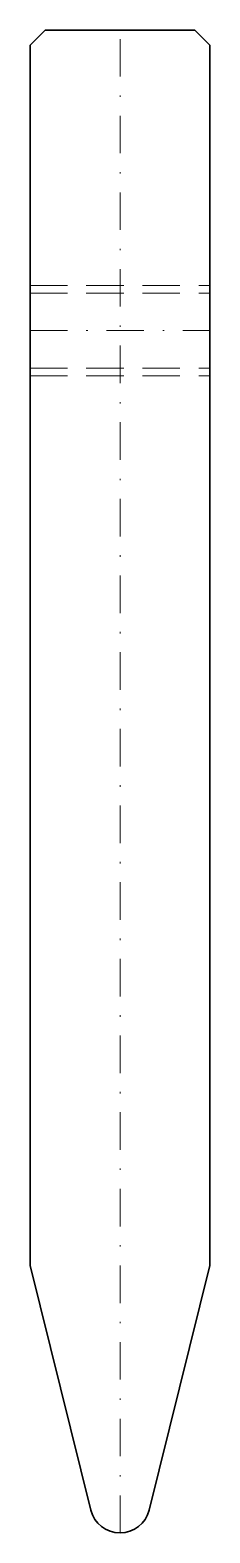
# Model space of a CAD drawing. Header units: millimetres. Extents: x -6 to 6, y -100 to 0.
import ezdxf

# ---------------------------------------------------------------- set-up
doc = ezdxf.new("R2010")
doc.units = ezdxf.units.MM
doc.header["$LTSCALE"] = 5
for name, pattern in [('AUSGEZOGEN', [0]), ('DASHDOT', [1, 0.5, -0.25, 0, -0.25]), ('DASHED', [0.75, 0.5, -0.25])]:
    doc.linetypes.add(name, pattern=pattern)
doc.layers.add('2', color=7, linetype='Continuous')

# ---------------------------------------------------------------- blocks, each defined once
blk = doc.blocks.new('15765_001_nNn00')
at = {"layer": '2', "color": 7, "linetype": 'AUSGEZOGEN', "lineweight": 35}
for p, q in [((-5, 0), (-6, -1)), ((5, 0), (-5, 0)), ((6, -1), (5, 0)), ((-6, -1), (-6, -82.2)), ((6, -82.2), (6, -1)), ((-6, -82.2), (-1.94, -98.48)), ((1.94, -98.48), (6, -82.2))]:
    blk.add_line(p, q, dxfattribs=at)
blk.add_arc((0, -98), 2, 194, 346, dxfattribs=at)

msp = doc.modelspace()

# ---------------------------------------------------------------- linework, layer by layer
at = {"layer": '2', "color": 7, "linetype": 'DASHDOT', "lineweight": 18}
for p, q in [((0, -100), (0, 0)), ((-6, -20), (6, -20))]:
    msp.add_line(p, q, dxfattribs=at)
at = {"layer": '2', "color": 7, "linetype": 'DASHED', "lineweight": 18}
for p, q in [((-6, -17), (6, -17)), ((-6, -17.5), (6, -17.5)), ((-6, -22.5), (6, -22.5)), ((-6, -23), (6, -23))]:
    msp.add_line(p, q, dxfattribs=at)

# ---------------------------------------------------------------- block references
msp.add_blockref('15765_001_nNn00', (0, 0))

doc.saveas('drawing.dxf')
